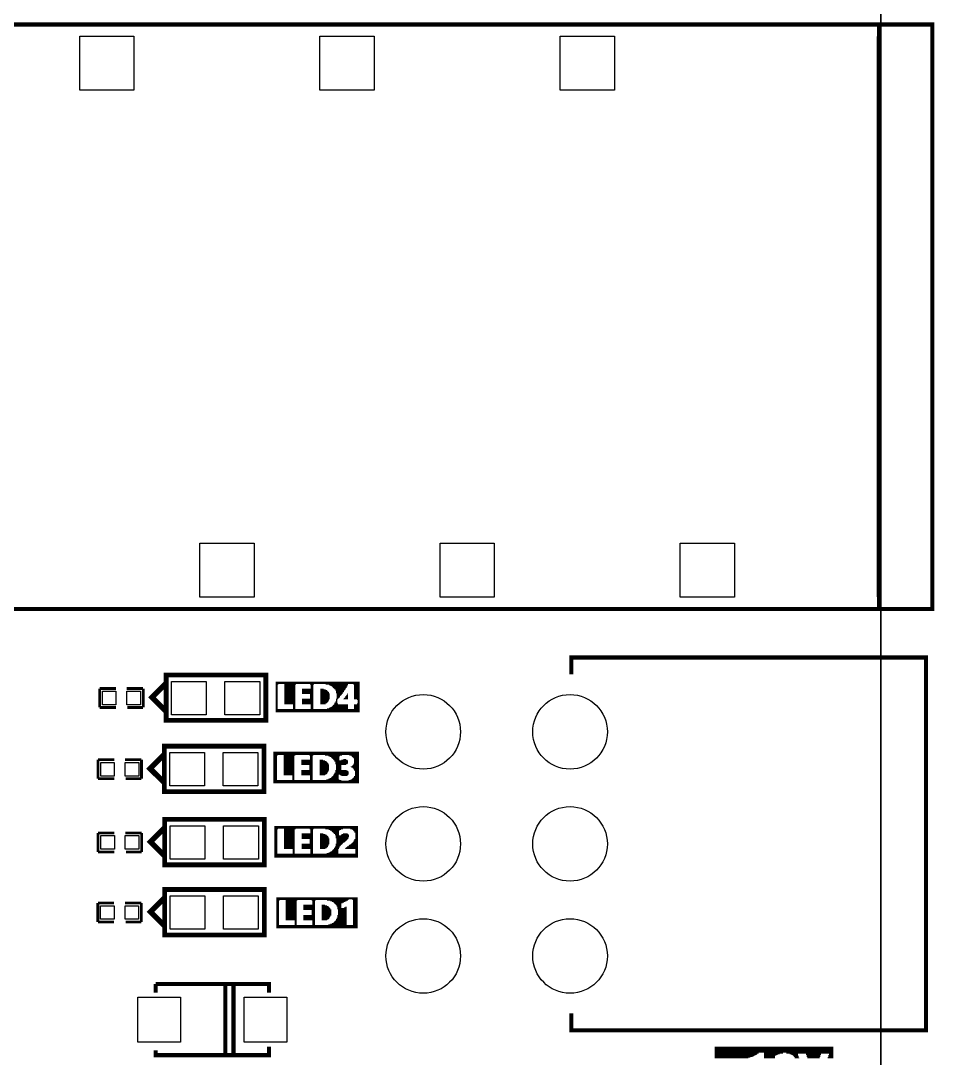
# Model space of a CAD drawing. Extents: x -92 to 136, y -31 to 80.
# Drawn here: x 101.83 to 136.04, y -6.75 to 32.13 of the extents above; entities that cross this region are included whole.
import ezdxf

# ---------------------------------------------------------------- set-up
doc = ezdxf.new("R2010")
doc.units = 0
for name, color, linetype in [('BG_OUTLINE', 254, 'CONTINUOUS'), ('BG_SILKSCREEN_TOP', 85, 'CONTINUOUS'), ('PG_SILKSCREEN_TOP', 85, 'CONTINUOUS'), ('PIN_TOP', 1, 'CONTINUOUS')]:
    doc.layers.add(name, color=color, linetype=linetype)

msp = doc.modelspace()

# ---------------------------------------------------------------- linework, layer by layer
at = {"layer": 'BG_OUTLINE'}
msp.add_lwpolyline([(-33.16224, -31.3309), (37.0459, -31.3309), (37.5539, -30.8229), (37.5539, -18.53438), (40.2971, -18.53438), (40.2971, -28.00858), (40.66794, -28.37942), (51.6001, -28.37942), (52.9971, -25.9588), (52.9971, -23.37562), (49.0347, -23.37562, -0.999788), (49.0347, -18.5801), (98.22688, -18.5801), (130.23596, -18.5801), (134.0485, -18.5801), (134.0485, 79.8195), (130.23596, 79.8195), (98.22688, 79.8195), (-91.76512, 79.8195)], format="xyb", dxfattribs=at)
msp.add_lwpolyline([(134.0485, 79.8195), (134.0485, -18.5801)], dxfattribs=at)
at = {"layer": 'BG_SILKSCREEN_TOP', "const_width": 0.0254}
for points in [[(111.36884, 7.3406), (114.51844, 7.3406)], [(111.36884, 7.3152), (114.51844, 7.3152)], [(111.36884, 7.2898), (114.51844, 7.2898)], [(111.36884, 7.2644), (111.47044, 7.2644)], [(111.36884, 7.239), (111.44504, 7.239)], [(111.36884, 7.2136), (111.44504, 7.2136)], [(111.36884, 7.1882), (111.44504, 7.1882)], [(111.36884, 7.1628), (111.44504, 7.1628)], [(111.36884, 7.1374), (111.44504, 7.1374)], [(111.36884, 7.112), (111.44504, 7.112)], [(111.36884, 7.0866), (111.44504, 7.0866)], [(111.36884, 7.0612), (111.44504, 7.0612)], [(111.36884, 7.0358), (111.44504, 7.0358)], [(111.36884, 7.0104), (111.44504, 7.0104)], [(111.69904, 7.2644), (112.13084, 7.2644)], [(111.69904, 7.239), (112.10544, 7.239)], [(111.69904, 7.2136), (112.10544, 7.2136)], [(111.69904, 7.1882), (112.10544, 7.1882)], [(111.69904, 7.1628), (112.10544, 7.1628)], [(111.69904, 7.1374), (112.10544, 7.1374)], [(111.69904, 7.112), (112.10544, 7.112)], [(111.69904, 7.0866), (112.10544, 7.0866)], [(111.69904, 7.0612), (112.10544, 7.0612)], [(111.69904, 7.0358), (112.10544, 7.0358)], [(111.69904, 7.0104), (112.10544, 7.0104)], [(112.35944, 7.0866), (112.79124, 7.0866)], [(112.35944, 7.0612), (112.79124, 7.0612)], [(112.35944, 7.0358), (112.79124, 7.0358)], [(112.35944, 7.0104), (112.79124, 7.0104)], [(112.66424, 7.2644), (112.81664, 7.2644)], [(112.68964, 7.239), (112.79124, 7.239)], [(112.68964, 7.2136), (112.79124, 7.2136)], [(112.68964, 7.1882), (112.79124, 7.1882)], [(112.68964, 7.1628), (112.79124, 7.1628)], [(112.68964, 7.1374), (112.79124, 7.1374)], [(112.68964, 7.112), (112.79124, 7.112)], [(113.04524, 7.0866), (113.17224, 7.0866)], [(113.04524, 7.0612), (113.24844, 7.0612)], [(113.04524, 7.0358), (113.29924, 7.0358)], [(113.04524, 7.0104), (113.32464, 7.0104)], [(113.24844, 7.2644), (114.08664, 7.2644)], [(113.37544, 7.239), (114.08664, 7.239)], [(113.42624, 7.2136), (114.06124, 7.2136)], [(113.47704, 7.1882), (114.06124, 7.1882)], [(113.50244, 7.1628), (114.03584, 7.1628)], [(113.52784, 7.1374), (114.03584, 7.1374)], [(113.55324, 7.112), (114.01044, 7.112)], [(113.57864, 7.0866), (113.98504, 7.0866)], [(113.60404, 7.0612), (113.98504, 7.0612)], [(113.60404, 7.0358), (113.95964, 7.0358)], [(113.62944, 7.0104), (113.93424, 7.0104)], [(114.28984, 7.2644), (114.51844, 7.2644)], [(114.31524, 7.239), (114.51844, 7.239)], [(114.31524, 7.2136), (114.51844, 7.2136)], [(114.31524, 7.1882), (114.51844, 7.1882)], [(114.31524, 7.1628), (114.51844, 7.1628)], [(114.31524, 7.1374), (114.51844, 7.1374)], [(114.31524, 7.112), (114.51844, 7.112)], [(114.31524, 7.0866), (114.51844, 7.0866)], [(114.31524, 7.0612), (114.51844, 7.0612)], [(114.31524, 7.0358), (114.51844, 7.0358)], [(114.31524, 7.0104), (114.51844, 7.0104)], [(111.36884, 6.985), (111.44504, 6.985)], [(111.36884, 6.9596), (111.44504, 6.9596)], [(111.36884, 6.9342), (111.44504, 6.9342)], [(111.36884, 6.9088), (111.44504, 6.9088)], [(111.36884, 6.8834), (111.44504, 6.8834)], [(111.36884, 6.858), (111.44504, 6.858)], [(111.36884, 6.8326), (111.44504, 6.8326)], [(111.36884, 6.8072), (111.44504, 6.8072)], [(111.36884, 6.7818), (111.44504, 6.7818)], [(111.36884, 6.7564), (111.44504, 6.7564)], [(111.36884, 6.731), (111.44504, 6.731)], [(111.36884, 6.7056), (111.44504, 6.7056)], [(111.36884, 6.6802), (111.44504, 6.6802)], [(111.36884, 6.6548), (111.44504, 6.6548)], [(111.36884, 6.6294), (111.44504, 6.6294)], [(111.36884, 6.604), (111.44504, 6.604)], [(111.69904, 6.985), (112.10544, 6.985)], [(111.69904, 6.9596), (112.10544, 6.9596)], [(111.69904, 6.9342), (112.10544, 6.9342)], [(111.69904, 6.9088), (112.10544, 6.9088)], [(111.69904, 6.8834), (112.10544, 6.8834)], [(111.69904, 6.858), (112.10544, 6.858)], [(111.69904, 6.8326), (112.10544, 6.8326)], [(111.69904, 6.8072), (112.10544, 6.8072)], [(111.69904, 6.7818), (112.10544, 6.7818)], [(111.69904, 6.7564), (112.10544, 6.7564)], [(111.69904, 6.731), (112.10544, 6.731)], [(111.69904, 6.7056), (112.10544, 6.7056)], [(111.69904, 6.6802), (112.10544, 6.6802)], [(111.69904, 6.6548), (112.10544, 6.6548)], [(111.69904, 6.6294), (112.10544, 6.6294)], [(111.69904, 6.604), (112.10544, 6.604)], [(112.35944, 6.985), (112.79124, 6.985)], [(112.35944, 6.9596), (112.79124, 6.9596)], [(112.35944, 6.9342), (112.79124, 6.9342)], [(112.35944, 6.9088), (112.79124, 6.9088)], [(112.35944, 6.7056), (112.79124, 6.7056)], [(112.35944, 6.6802), (112.79124, 6.6802)], [(112.35944, 6.6548), (112.79124, 6.6548)], [(112.35944, 6.6294), (112.79124, 6.6294)], [(112.35944, 6.604), (112.79124, 6.604)], [(112.66424, 6.8834), (112.79124, 6.8834)], [(112.66424, 6.858), (112.79124, 6.858)], [(112.66424, 6.8326), (112.79124, 6.8326)], [(112.66424, 6.8072), (112.79124, 6.8072)], [(112.66424, 6.7818), (112.79124, 6.7818)], [(112.66424, 6.7564), (112.79124, 6.7564)], [(112.66424, 6.731), (112.79124, 6.731)], [(113.04524, 6.985), (113.35004, 6.985)], [(113.04524, 6.9596), (113.37544, 6.9596)], [(113.04524, 6.9342), (113.37544, 6.9342)], [(113.04524, 6.9088), (113.40084, 6.9088)], [(113.04524, 6.8834), (113.40084, 6.8834)], [(113.04524, 6.858), (113.40084, 6.858)], [(113.04524, 6.8326), (113.40084, 6.8326)], [(113.04524, 6.8072), (113.40084, 6.8072)], [(113.04524, 6.7818), (113.40084, 6.7818)], [(113.04524, 6.7564), (113.40084, 6.7564)], [(113.04524, 6.731), (113.40084, 6.731)], [(113.04524, 6.7056), (113.40084, 6.7056)], [(113.04524, 6.6802), (113.37544, 6.6802)], [(113.04524, 6.6548), (113.37544, 6.6548)], [(113.04524, 6.6294), (113.35004, 6.6294)], [(113.04524, 6.604), (113.35004, 6.604)], [(113.60404, 6.604), (113.68024, 6.604)], [(113.62944, 6.985), (113.93424, 6.985)], [(113.62944, 6.9596), (113.90884, 6.9596)], [(113.62944, 6.9342), (113.88344, 6.9342)], [(113.62944, 6.7056), (113.70564, 6.7056)], [(113.62944, 6.6802), (113.68024, 6.6802)], [(113.62944, 6.6548), (113.68024, 6.6548)], [(113.62944, 6.6294), (113.68024, 6.6294)], [(113.65484, 6.9088), (113.88344, 6.9088)], [(113.65484, 6.8834), (113.85804, 6.8834)], [(113.65484, 6.858), (113.83264, 6.858)], [(113.65484, 6.8326), (113.80724, 6.8326)], [(113.65484, 6.8072), (113.78184, 6.8072)], [(113.65484, 6.7818), (113.78184, 6.7818)], [(113.65484, 6.7564), (113.75644, 6.7564)], [(113.65484, 6.731), (113.73104, 6.731)], [(113.90884, 6.7056), (114.08664, 6.7056)], [(113.93424, 6.731), (114.08664, 6.731)], [(113.95964, 6.7564), (114.08664, 6.7564)], [(113.98504, 6.8072), (114.08664, 6.8072)], [(113.98504, 6.7818), (114.08664, 6.7818)], [(114.01044, 6.8326), (114.08664, 6.8326)], [(114.03584, 6.858), (114.08664, 6.858)], [(114.06124, 6.9088), (114.08664, 6.9088)], [(114.06124, 6.8834), (114.08664, 6.8834)], [(114.31524, 6.985), (114.51844, 6.985)], [(114.31524, 6.9596), (114.51844, 6.9596)], [(114.31524, 6.9342), (114.51844, 6.9342)], [(114.31524, 6.9088), (114.51844, 6.9088)], [(114.31524, 6.8834), (114.51844, 6.8834)], [(114.31524, 6.858), (114.51844, 6.858)], [(114.31524, 6.8326), (114.51844, 6.8326)], [(114.31524, 6.8072), (114.51844, 6.8072)], [(114.31524, 6.7818), (114.51844, 6.7818)], [(114.31524, 6.7564), (114.51844, 6.7564)], [(114.31524, 6.731), (114.51844, 6.731)], [(114.31524, 6.7056), (114.51844, 6.7056)], [(114.41684, 6.6802), (114.51844, 6.6802)], [(114.44224, 6.6548), (114.51844, 6.6548)], [(114.44224, 6.6294), (114.51844, 6.6294)], [(114.44224, 6.604), (114.51844, 6.604)], [(111.36884, 6.5786), (111.44504, 6.5786)], [(111.36884, 6.5532), (111.44504, 6.5532)], [(111.36884, 6.5278), (111.44504, 6.5278)], [(111.36884, 6.5024), (111.44504, 6.5024)], [(111.36884, 6.477), (111.44504, 6.477)], [(111.36884, 6.4516), (111.44504, 6.4516)], [(111.36884, 6.4262), (111.44504, 6.4262)], [(111.36884, 6.4008), (111.44504, 6.4008)], [(111.36884, 6.3754), (111.44504, 6.3754)], [(111.36884, 6.35), (111.44504, 6.35)], [(111.36884, 6.3246), (114.51844, 6.3246)], [(111.36884, 6.2992), (114.51844, 6.2992)], [(111.36884, 6.2738), (114.51844, 6.2738)], [(111.36884, 6.2484), (114.51844, 6.2484)], [(111.36884, 6.223), (114.51844, 6.223)], [(111.69904, 6.5786), (112.10544, 6.5786)], [(111.69904, 6.5532), (112.10544, 6.5532)], [(111.69904, 6.5278), (112.10544, 6.5278)], [(112.02924, 6.5024), (112.10544, 6.5024)], [(112.02924, 6.477), (112.10544, 6.477)], [(112.02924, 6.4516), (112.10544, 6.4516)], [(112.02924, 6.4262), (112.10544, 6.4262)], [(112.02924, 6.4008), (112.10544, 6.4008)], [(112.02924, 6.3754), (112.10544, 6.3754)], [(112.02924, 6.35), (112.10544, 6.35)], [(112.35944, 6.5786), (112.79124, 6.5786)], [(112.35944, 6.5532), (112.79124, 6.5532)], [(112.35944, 6.5278), (112.79124, 6.5278)], [(112.68964, 6.5024), (112.79124, 6.5024)], [(112.68964, 6.477), (112.79124, 6.477)], [(112.68964, 6.4516), (112.79124, 6.4516)], [(112.68964, 6.4262), (112.79124, 6.4262)], [(112.68964, 6.4008), (112.79124, 6.4008)], [(112.68964, 6.3754), (112.79124, 6.3754)], [(112.68964, 6.35), (112.79124, 6.35)], [(113.04524, 6.5786), (113.32464, 6.5786)], [(113.04524, 6.5532), (113.29924, 6.5532)], [(113.04524, 6.5278), (113.24844, 6.5278)], [(113.29924, 6.35), (114.08664, 6.35)], [(113.37544, 6.3754), (114.08664, 6.3754)], [(113.42624, 6.4008), (114.08664, 6.4008)], [(113.47704, 6.4262), (114.08664, 6.4262)], [(113.50244, 6.4516), (114.08664, 6.4516)], [(113.52784, 6.477), (114.08664, 6.477)], [(113.55324, 6.5024), (114.08664, 6.5024)], [(113.57864, 6.5532), (113.68024, 6.5532)], [(113.57864, 6.5278), (113.70564, 6.5278)], [(113.60404, 6.5786), (113.68024, 6.5786)], [(114.31524, 6.5024), (114.51844, 6.5024)], [(114.31524, 6.477), (114.51844, 6.477)], [(114.31524, 6.4516), (114.51844, 6.4516)], [(114.31524, 6.4262), (114.51844, 6.4262)], [(114.31524, 6.4008), (114.51844, 6.4008)], [(114.31524, 6.3754), (114.51844, 6.3754)], [(114.31524, 6.35), (114.51844, 6.35)], [(114.41684, 6.5278), (114.51844, 6.5278)], [(114.44224, 6.5786), (114.51844, 6.5786)], [(114.44224, 6.5532), (114.51844, 6.5532)], [(111.29264, 4.72694), (114.49304, 4.72694)], [(111.29264, 4.70154), (114.49304, 4.70154)], [(111.29264, 4.67614), (114.49304, 4.67614)], [(111.29264, 4.65074), (114.49304, 4.65074)], [(111.29264, 4.62534), (114.49304, 4.62534)], [(111.29264, 4.59994), (111.44504, 4.59994)], [(111.29264, 4.57454), (111.41964, 4.57454)], [(111.29264, 4.54914), (111.41964, 4.54914)], [(111.29264, 4.52374), (111.41964, 4.52374)], [(111.29264, 4.49834), (111.41964, 4.49834)], [(111.29264, 4.47294), (111.41964, 4.47294)], [(111.29264, 4.44754), (111.41964, 4.44754)], [(111.29264, 4.42214), (111.41964, 4.42214)], [(111.29264, 4.39674), (111.41964, 4.39674)], [(111.29264, 4.37134), (111.41964, 4.37134)], [(111.29264, 4.34594), (111.41964, 4.34594)], [(111.29264, 4.32054), (111.41964, 4.32054)], [(111.29264, 4.29514), (111.41964, 4.29514)], [(111.29264, 4.26974), (111.41964, 4.26974)], [(111.67364, 4.59994), (112.10544, 4.59994)], [(111.67364, 4.57454), (112.08004, 4.57454)], [(111.67364, 4.54914), (112.08004, 4.54914)], [(111.67364, 4.52374), (112.08004, 4.52374)], [(111.67364, 4.49834), (112.08004, 4.49834)], [(111.67364, 4.47294), (112.08004, 4.47294)], [(111.67364, 4.44754), (112.08004, 4.44754)], [(111.67364, 4.42214), (112.08004, 4.42214)], [(111.67364, 4.39674), (112.08004, 4.39674)], [(111.67364, 4.37134), (112.08004, 4.37134)], [(111.67364, 4.34594), (112.08004, 4.34594)], [(111.67364, 4.32054), (112.08004, 4.32054)], [(111.67364, 4.29514), (112.08004, 4.29514)], [(111.67364, 4.26974), (112.08004, 4.26974)], [(112.33404, 4.42214), (112.76584, 4.42214)], [(112.33404, 4.39674), (112.76584, 4.39674)], [(112.33404, 4.37134), (112.76584, 4.37134)], [(112.33404, 4.34594), (112.76584, 4.34594)], [(112.33404, 4.32054), (112.76584, 4.32054)], [(112.33404, 4.29514), (112.76584, 4.29514)], [(112.33404, 4.26974), (112.76584, 4.26974)], [(112.63884, 4.59994), (112.79124, 4.59994)], [(112.66424, 4.57454), (112.76584, 4.57454)], [(112.66424, 4.54914), (112.76584, 4.54914)], [(112.66424, 4.52374), (112.76584, 4.52374)], [(112.66424, 4.49834), (112.76584, 4.49834)], [(112.66424, 4.47294), (112.76584, 4.47294)], [(112.66424, 4.44754), (112.76584, 4.44754)], [(113.01984, 4.42214), (113.14684, 4.42214)], [(113.01984, 4.39674), (113.22304, 4.39674)], [(113.01984, 4.37134), (113.27384, 4.37134)], [(113.01984, 4.34594), (113.29924, 4.34594)], [(113.01984, 4.32054), (113.32464, 4.32054)], [(113.01984, 4.29514), (113.35004, 4.29514)], [(113.01984, 4.26974), (113.35004, 4.26974)], [(113.22304, 4.59994), (113.85804, 4.59994)], [(113.35004, 4.57454), (113.78184, 4.57454)], [(113.40084, 4.54914), (113.75644, 4.54914)], [(113.45164, 4.52374), (113.75644, 4.52374)], [(113.47704, 4.49834), (113.75644, 4.49834)], [(113.50244, 4.47294), (113.75644, 4.47294)], [(113.52784, 4.44754), (113.75644, 4.44754)], [(113.55324, 4.42214), (113.75644, 4.42214)], [(113.57864, 4.39674), (114.08664, 4.39674)], [(113.57864, 4.37134), (114.08664, 4.37134)], [(113.60404, 4.34594), (114.08664, 4.34594)], [(113.60404, 4.32054), (114.08664, 4.32054)], [(113.60404, 4.29514), (114.08664, 4.29514)], [(113.60404, 4.26974), (114.06124, 4.26974)], [(113.83264, 4.42214), (114.06124, 4.42214)], [(113.90884, 4.44754), (114.01044, 4.44754)], [(114.13744, 4.59994), (114.49304, 4.59994)], [(114.21364, 4.57454), (114.49304, 4.57454)], [(114.23904, 4.54914), (114.49304, 4.54914)], [(114.26444, 4.52374), (114.49304, 4.52374)], [(114.28984, 4.49834), (114.49304, 4.49834)], [(114.28984, 4.26974), (114.49304, 4.26974)], [(114.31524, 4.47294), (114.49304, 4.47294)], [(114.31524, 4.44754), (114.49304, 4.44754)], [(114.31524, 4.42214), (114.49304, 4.42214)], [(114.31524, 4.39674), (114.49304, 4.39674)], [(114.31524, 4.37134), (114.49304, 4.37134)], [(114.31524, 4.34594), (114.49304, 4.34594)], [(114.31524, 4.32054), (114.49304, 4.32054)], [(114.31524, 4.29514), (114.49304, 4.29514)], [(111.29264, 4.24434), (111.41964, 4.24434)], [(111.29264, 4.21894), (111.41964, 4.21894)], [(111.29264, 4.19354), (111.41964, 4.19354)], [(111.29264, 4.16814), (111.41964, 4.16814)], [(111.29264, 4.14274), (111.41964, 4.14274)], [(111.29264, 4.11734), (111.41964, 4.11734)], [(111.29264, 4.09194), (111.41964, 4.09194)], [(111.29264, 4.06654), (111.41964, 4.06654)], [(111.29264, 4.04114), (111.41964, 4.04114)], [(111.29264, 4.01574), (111.41964, 4.01574)], [(111.29264, 3.99034), (111.41964, 3.99034)], [(111.29264, 3.96494), (111.41964, 3.96494)], [(111.29264, 3.93954), (111.41964, 3.93954)], [(111.29264, 3.91414), (111.41964, 3.91414)], [(111.29264, 3.88874), (111.41964, 3.88874)], [(111.67364, 4.24434), (112.08004, 4.24434)], [(111.67364, 4.21894), (112.08004, 4.21894)], [(111.67364, 4.19354), (112.08004, 4.19354)], [(111.67364, 4.16814), (112.08004, 4.16814)], [(111.67364, 4.14274), (112.08004, 4.14274)], [(111.67364, 4.11734), (112.08004, 4.11734)], [(111.67364, 4.09194), (112.08004, 4.09194)], [(111.67364, 4.06654), (112.08004, 4.06654)], [(111.67364, 4.04114), (112.08004, 4.04114)], [(111.67364, 4.01574), (112.08004, 4.01574)], [(111.67364, 3.99034), (112.08004, 3.99034)], [(111.67364, 3.96494), (112.08004, 3.96494)], [(111.67364, 3.93954), (112.08004, 3.93954)], [(111.67364, 3.91414), (112.08004, 3.91414)], [(111.67364, 3.88874), (112.08004, 3.88874)], [(112.33404, 4.24434), (112.76584, 4.24434)], [(112.33404, 4.04114), (112.76584, 4.04114)], [(112.33404, 4.01574), (112.76584, 4.01574)], [(112.33404, 3.99034), (112.76584, 3.99034)], [(112.33404, 3.96494), (112.76584, 3.96494)], [(112.33404, 3.93954), (112.76584, 3.93954)], [(112.33404, 3.91414), (112.76584, 3.91414)], [(112.33404, 3.88874), (112.76584, 3.88874)], [(112.63884, 4.21894), (112.76584, 4.21894)], [(112.63884, 4.19354), (112.76584, 4.19354)], [(112.63884, 4.16814), (112.76584, 4.16814)], [(112.63884, 4.14274), (112.76584, 4.14274)], [(112.63884, 4.11734), (112.76584, 4.11734)], [(112.63884, 4.09194), (112.76584, 4.09194)], [(112.63884, 4.06654), (112.76584, 4.06654)], [(113.01984, 4.24434), (113.37544, 4.24434)], [(113.01984, 4.21894), (113.37544, 4.21894)], [(113.01984, 4.19354), (113.37544, 4.19354)], [(113.01984, 4.16814), (113.37544, 4.16814)], [(113.01984, 4.14274), (113.37544, 4.14274)], [(113.01984, 4.11734), (113.37544, 4.11734)], [(113.01984, 4.09194), (113.37544, 4.09194)], [(113.01984, 4.06654), (113.37544, 4.06654)], [(113.01984, 4.04114), (113.37544, 4.04114)], [(113.01984, 4.01574), (113.35004, 4.01574)], [(113.01984, 3.99034), (113.35004, 3.99034)], [(113.01984, 3.96494), (113.32464, 3.96494)], [(113.01984, 3.93954), (113.32464, 3.93954)], [(113.01984, 3.91414), (113.29924, 3.91414)], [(113.01984, 3.88874), (113.27384, 3.88874)], [(113.55324, 3.88874), (114.11204, 3.88874)], [(113.57864, 3.93954), (114.11204, 3.93954)], [(113.57864, 3.91414), (114.11204, 3.91414)], [(113.60404, 4.04114), (114.03584, 4.04114)], [(113.60404, 4.01574), (114.08664, 4.01574)], [(113.60404, 3.99034), (114.11204, 3.99034)], [(113.60404, 3.96494), (114.11204, 3.96494)], [(113.62944, 4.24434), (114.01044, 4.24434)], [(113.62944, 4.21894), (113.83264, 4.21894)], [(113.62944, 4.19354), (113.83264, 4.19354)], [(113.62944, 4.16814), (113.83264, 4.16814)], [(113.62944, 4.14274), (113.83264, 4.14274)], [(113.62944, 4.11734), (113.83264, 4.11734)], [(113.62944, 4.09194), (113.83264, 4.09194)], [(113.62944, 4.06654), (113.83264, 4.06654)], [(114.18824, 4.16814), (114.49304, 4.16814)], [(114.21364, 4.14274), (114.49304, 4.14274)], [(114.23904, 4.19354), (114.49304, 4.19354)], [(114.26444, 4.21894), (114.49304, 4.21894)], [(114.26444, 4.11734), (114.49304, 4.11734)], [(114.28984, 4.24434), (114.49304, 4.24434)], [(114.28984, 4.09194), (114.49304, 4.09194)], [(114.31524, 4.06654), (114.49304, 4.06654)], [(114.31524, 4.04114), (114.49304, 4.04114)], [(114.34064, 4.01574), (114.49304, 4.01574)], [(114.34064, 3.99034), (114.49304, 3.99034)], [(114.34064, 3.96494), (114.49304, 3.96494)], [(114.34064, 3.93954), (114.49304, 3.93954)], [(114.34064, 3.91414), (114.49304, 3.91414)], [(114.34064, 3.88874), (114.49304, 3.88874)], [(111.29264, 3.86334), (111.41964, 3.86334)], [(111.29264, 3.83794), (111.41964, 3.83794)], [(111.29264, 3.81254), (111.41964, 3.81254)], [(111.29264, 3.78714), (111.41964, 3.78714)], [(111.29264, 3.76174), (111.41964, 3.76174)], [(111.29264, 3.73634), (111.41964, 3.73634)], [(111.29264, 3.71094), (111.41964, 3.71094)], [(111.29264, 3.68554), (111.41964, 3.68554)], [(111.29264, 3.66014), (113.83264, 3.66014)], [(111.29264, 3.63474), (114.49304, 3.63474)], [(111.29264, 3.60934), (114.49304, 3.60934)], [(111.29264, 3.58394), (114.49304, 3.58394)], [(111.29264, 3.55854), (114.49304, 3.55854)], [(111.67364, 3.86334), (112.08004, 3.86334)], [(112.00384, 3.83794), (112.08004, 3.83794)], [(112.00384, 3.81254), (112.08004, 3.81254)], [(112.00384, 3.78714), (112.08004, 3.78714)], [(112.00384, 3.76174), (112.08004, 3.76174)], [(112.00384, 3.73634), (112.08004, 3.73634)], [(112.00384, 3.71094), (112.08004, 3.71094)], [(112.00384, 3.68554), (112.08004, 3.68554)], [(112.33404, 3.86334), (112.76584, 3.86334)], [(112.66424, 3.83794), (112.76584, 3.83794)], [(112.66424, 3.81254), (112.76584, 3.81254)], [(112.66424, 3.78714), (112.76584, 3.78714)], [(112.66424, 3.76174), (112.76584, 3.76174)], [(112.66424, 3.73634), (112.76584, 3.73634)], [(112.66424, 3.71094), (112.76584, 3.71094)], [(112.66424, 3.68554), (112.76584, 3.68554)], [(113.01984, 3.86334), (113.22304, 3.86334)], [(113.27384, 3.68554), (113.75644, 3.68554)], [(113.35004, 3.71094), (113.73104, 3.71094)], [(113.40084, 3.73634), (113.73104, 3.73634)], [(113.45164, 3.76174), (113.73104, 3.76174)], [(113.47704, 3.78714), (113.73104, 3.78714)], [(113.50244, 3.81254), (113.73104, 3.81254)], [(113.52784, 3.83794), (113.73104, 3.83794)], [(113.55324, 3.86334), (113.73104, 3.86334)], [(113.78184, 3.86334), (114.08664, 3.86334)], [(113.83264, 3.83794), (114.06124, 3.83794)], [(114.11204, 3.66014), (114.49304, 3.66014)], [(114.18824, 3.68554), (114.49304, 3.68554)], [(114.23904, 3.71094), (114.49304, 3.71094)], [(114.26444, 3.73634), (114.49304, 3.73634)], [(114.28984, 3.76174), (114.49304, 3.76174)], [(114.31524, 3.81254), (114.49304, 3.81254)], [(114.31524, 3.78714), (114.49304, 3.78714)], [(114.34064, 3.86334), (114.49304, 3.86334)], [(114.34064, 3.83794), (114.49304, 3.83794)], [(111.33074, 1.93802), (114.45494, 1.93802)], [(111.33074, 1.91262), (114.45494, 1.91262)], [(111.33074, 1.88722), (114.45494, 1.88722)], [(111.33074, 1.86182), (114.45494, 1.86182)], [(111.33074, 1.83642), (111.45774, 1.83642)], [(111.33074, 1.81102), (111.43234, 1.81102)], [(111.33074, 1.78562), (111.43234, 1.78562)], [(111.33074, 1.76022), (111.43234, 1.76022)], [(111.33074, 1.73482), (111.43234, 1.73482)], [(111.33074, 1.70942), (111.43234, 1.70942)], [(111.33074, 1.68402), (111.43234, 1.68402)], [(111.33074, 1.65862), (111.43234, 1.65862)], [(111.33074, 1.63322), (111.43234, 1.63322)], [(111.33074, 1.60782), (111.43234, 1.60782)], [(111.33074, 1.58242), (111.43234, 1.58242)], [(111.33074, 1.55702), (111.43234, 1.55702)], [(111.68634, 1.83642), (112.11814, 1.83642)], [(111.68634, 1.81102), (112.09274, 1.81102)], [(111.68634, 1.78562), (112.09274, 1.78562)], [(111.68634, 1.76022), (112.09274, 1.76022)], [(111.68634, 1.73482), (112.09274, 1.73482)], [(111.68634, 1.70942), (112.09274, 1.70942)], [(111.68634, 1.68402), (112.09274, 1.68402)], [(111.68634, 1.65862), (112.09274, 1.65862)], [(111.68634, 1.63322), (112.09274, 1.63322)], [(111.68634, 1.60782), (112.09274, 1.60782)], [(111.68634, 1.58242), (112.09274, 1.58242)], [(111.68634, 1.55702), (112.09274, 1.55702)], [(112.34674, 1.65862), (112.77854, 1.65862)], [(112.34674, 1.63322), (112.77854, 1.63322)], [(112.34674, 1.60782), (112.77854, 1.60782)], [(112.34674, 1.58242), (112.77854, 1.58242)], [(112.34674, 1.55702), (112.77854, 1.55702)], [(112.65154, 1.83642), (112.80394, 1.83642)], [(112.67694, 1.81102), (112.77854, 1.81102)], [(112.67694, 1.78562), (112.77854, 1.78562)], [(112.67694, 1.76022), (112.77854, 1.76022)], [(112.67694, 1.73482), (112.77854, 1.73482)], [(112.67694, 1.70942), (112.77854, 1.70942)], [(112.67694, 1.68402), (112.77854, 1.68402)], [(113.03254, 1.65862), (113.15954, 1.65862)], [(113.03254, 1.63322), (113.23574, 1.63322)], [(113.03254, 1.60782), (113.28654, 1.60782)], [(113.03254, 1.58242), (113.31194, 1.58242)], [(113.03254, 1.55702), (113.33734, 1.55702)], [(113.23574, 1.83642), (113.89614, 1.83642)], [(113.36274, 1.81102), (113.81994, 1.81102)], [(113.41354, 1.78562), (113.76914, 1.78562)], [(113.46434, 1.76022), (113.74374, 1.76022)], [(113.48974, 1.73482), (113.74374, 1.73482)], [(113.51514, 1.70942), (113.74374, 1.70942)], [(113.54054, 1.68402), (113.74374, 1.68402)], [(113.56594, 1.65862), (113.74374, 1.65862)], [(113.59134, 1.63322), (113.74374, 1.63322)], [(113.59134, 1.60782), (113.74374, 1.60782)], [(113.61674, 1.58242), (114.12474, 1.58242)], [(113.61674, 1.55702), (114.12474, 1.55702)], [(113.81994, 1.60782), (114.12474, 1.60782)], [(113.84534, 1.63322), (114.09934, 1.63322)], [(113.89614, 1.65862), (114.07394, 1.65862)], [(114.17554, 1.83642), (114.45494, 1.83642)], [(114.25174, 1.81102), (114.45494, 1.81102)], [(114.27714, 1.78562), (114.45494, 1.78562)], [(114.30254, 1.76022), (114.45494, 1.76022)], [(114.32794, 1.73482), (114.45494, 1.73482)], [(114.32794, 1.70942), (114.45494, 1.70942)], [(114.35334, 1.68402), (114.45494, 1.68402)], [(114.35334, 1.65862), (114.45494, 1.65862)], [(114.35334, 1.63322), (114.45494, 1.63322)], [(114.35334, 1.60782), (114.45494, 1.60782)], [(114.35334, 1.58242), (114.45494, 1.58242)], [(114.35334, 1.55702), (114.45494, 1.55702)], [(111.33074, 1.53162), (111.43234, 1.53162)], [(111.33074, 1.50622), (111.43234, 1.50622)], [(111.33074, 1.48082), (111.43234, 1.48082)], [(111.33074, 1.45542), (111.43234, 1.45542)], [(111.33074, 1.43002), (111.43234, 1.43002)], [(111.33074, 1.40462), (111.43234, 1.40462)], [(111.33074, 1.37922), (111.43234, 1.37922)], [(111.33074, 1.35382), (111.43234, 1.35382)], [(111.33074, 1.32842), (111.43234, 1.32842)], [(111.33074, 1.30302), (111.43234, 1.30302)], [(111.33074, 1.27762), (111.43234, 1.27762)], [(111.33074, 1.25222), (111.43234, 1.25222)], [(111.33074, 1.22682), (111.43234, 1.22682)], [(111.33074, 1.20142), (111.43234, 1.20142)], [(111.33074, 1.17602), (111.43234, 1.17602)], [(111.68634, 1.53162), (112.09274, 1.53162)], [(111.68634, 1.50622), (112.09274, 1.50622)], [(111.68634, 1.48082), (112.09274, 1.48082)], [(111.68634, 1.45542), (112.09274, 1.45542)], [(111.68634, 1.43002), (112.09274, 1.43002)], [(111.68634, 1.40462), (112.09274, 1.40462)], [(111.68634, 1.37922), (112.09274, 1.37922)], [(111.68634, 1.35382), (112.09274, 1.35382)], [(111.68634, 1.32842), (112.09274, 1.32842)], [(111.68634, 1.30302), (112.09274, 1.30302)], [(111.68634, 1.27762), (112.09274, 1.27762)], [(111.68634, 1.25222), (112.09274, 1.25222)], [(111.68634, 1.22682), (112.09274, 1.22682)], [(111.68634, 1.20142), (112.09274, 1.20142)], [(111.68634, 1.17602), (112.09274, 1.17602)], [(112.34674, 1.53162), (112.77854, 1.53162)], [(112.34674, 1.50622), (112.77854, 1.50622)], [(112.34674, 1.48082), (112.77854, 1.48082)], [(112.34674, 1.27762), (112.77854, 1.27762)], [(112.34674, 1.25222), (112.77854, 1.25222)], [(112.34674, 1.22682), (112.77854, 1.22682)], [(112.34674, 1.20142), (112.77854, 1.20142)], [(112.34674, 1.17602), (112.77854, 1.17602)], [(112.65154, 1.45542), (112.77854, 1.45542)], [(112.65154, 1.43002), (112.77854, 1.43002)], [(112.65154, 1.40462), (112.77854, 1.40462)], [(112.65154, 1.37922), (112.77854, 1.37922)], [(112.65154, 1.35382), (112.77854, 1.35382)], [(112.65154, 1.32842), (112.77854, 1.32842)], [(112.65154, 1.30302), (112.77854, 1.30302)], [(113.03254, 1.53162), (113.36274, 1.53162)], [(113.03254, 1.50622), (113.36274, 1.50622)], [(113.03254, 1.48082), (113.38814, 1.48082)], [(113.03254, 1.45542), (113.38814, 1.45542)], [(113.03254, 1.43002), (113.38814, 1.43002)], [(113.03254, 1.40462), (113.38814, 1.40462)], [(113.03254, 1.37922), (113.38814, 1.37922)], [(113.03254, 1.35382), (113.38814, 1.35382)], [(113.03254, 1.32842), (113.38814, 1.32842)], [(113.03254, 1.30302), (113.38814, 1.30302)], [(113.03254, 1.27762), (113.38814, 1.27762)], [(113.03254, 1.25222), (113.36274, 1.25222)], [(113.03254, 1.22682), (113.36274, 1.22682)], [(113.03254, 1.20142), (113.33734, 1.20142)], [(113.03254, 1.17602), (113.33734, 1.17602)], [(113.59134, 1.17602), (113.76914, 1.17602)], [(113.61674, 1.53162), (114.12474, 1.53162)], [(113.61674, 1.50622), (114.09934, 1.50622)], [(113.61674, 1.27762), (113.87074, 1.27762)], [(113.61674, 1.25222), (113.84534, 1.25222)], [(113.61674, 1.22682), (113.81994, 1.22682)], [(113.61674, 1.20142), (113.79454, 1.20142)], [(113.64214, 1.48082), (114.09934, 1.48082)], [(113.64214, 1.45542), (114.07394, 1.45542)], [(113.64214, 1.43002), (114.04854, 1.43002)], [(113.64214, 1.40462), (114.02314, 1.40462)], [(113.64214, 1.37922), (113.99774, 1.37922)], [(113.64214, 1.35382), (113.97234, 1.35382)], [(113.64214, 1.32842), (113.92154, 1.32842)], [(113.64214, 1.30302), (113.89614, 1.30302)], [(114.04854, 1.17602), (114.45494, 1.17602)], [(114.09934, 1.20142), (114.45494, 1.20142)], [(114.12474, 1.22682), (114.45494, 1.22682)], [(114.15014, 1.25222), (114.45494, 1.25222)], [(114.20094, 1.27762), (114.45494, 1.27762)], [(114.22634, 1.30302), (114.45494, 1.30302)], [(114.25174, 1.32842), (114.45494, 1.32842)], [(114.27714, 1.35382), (114.45494, 1.35382)], [(114.30254, 1.40462), (114.45494, 1.40462)], [(114.30254, 1.37922), (114.45494, 1.37922)], [(114.32794, 1.45542), (114.45494, 1.45542)], [(114.32794, 1.43002), (114.45494, 1.43002)], [(114.35334, 1.53162), (114.45494, 1.53162)], [(114.35334, 1.50622), (114.45494, 1.50622)], [(114.35334, 1.48082), (114.45494, 1.48082)], [(111.33074, 1.15062), (111.43234, 1.15062)], [(111.33074, 1.12522), (111.43234, 1.12522)], [(111.33074, 1.09982), (111.43234, 1.09982)], [(111.33074, 1.07442), (111.43234, 1.07442)], [(111.33074, 1.04902), (111.43234, 1.04902)], [(111.33074, 1.02362), (111.43234, 1.02362)], [(111.33074, 0.99822), (111.43234, 0.99822)], [(111.33074, 0.97282), (111.43234, 0.97282)], [(111.33074, 0.94742), (111.43234, 0.94742)], [(111.33074, 0.92202), (111.43234, 0.92202)], [(111.33074, 0.89662), (114.45494, 0.89662)], [(111.33074, 0.87122), (114.45494, 0.87122)], [(111.33074, 0.84582), (114.45494, 0.84582)], [(111.33074, 0.82042), (114.45494, 0.82042)], [(111.33074, 0.79502), (114.45494, 0.79502)], [(111.33074, 0.76962), (114.45494, 0.76962)], [(111.68634, 1.15062), (112.09274, 1.15062)], [(111.68634, 1.12522), (112.09274, 1.12522)], [(111.68634, 1.09982), (112.09274, 1.09982)], [(112.01654, 1.07442), (112.09274, 1.07442)], [(112.01654, 1.04902), (112.09274, 1.04902)], [(112.01654, 1.02362), (112.09274, 1.02362)], [(112.01654, 0.99822), (112.09274, 0.99822)], [(112.01654, 0.97282), (112.09274, 0.97282)], [(112.01654, 0.94742), (112.09274, 0.94742)], [(112.01654, 0.92202), (112.09274, 0.92202)], [(112.34674, 1.15062), (112.77854, 1.15062)], [(112.34674, 1.12522), (112.77854, 1.12522)], [(112.34674, 1.09982), (112.77854, 1.09982)], [(112.67694, 1.07442), (112.77854, 1.07442)], [(112.67694, 1.04902), (112.77854, 1.04902)], [(112.67694, 1.02362), (112.77854, 1.02362)], [(112.67694, 0.99822), (112.77854, 0.99822)], [(112.67694, 0.97282), (112.77854, 0.97282)], [(112.67694, 0.94742), (112.77854, 0.94742)], [(112.67694, 0.92202), (112.77854, 0.92202)], [(113.03254, 1.15062), (113.31194, 1.15062)], [(113.03254, 1.12522), (113.28654, 1.12522)], [(113.03254, 1.09982), (113.23574, 1.09982)], [(113.28654, 0.92202), (113.71834, 0.92202)], [(113.36274, 0.94742), (113.71834, 0.94742)], [(113.41354, 0.97282), (113.71834, 0.97282)], [(113.46434, 0.99822), (113.71834, 0.99822)], [(113.48974, 1.02362), (113.71834, 1.02362)], [(113.51514, 1.04902), (113.71834, 1.04902)], [(113.54054, 1.07442), (113.71834, 1.07442)], [(113.56594, 1.12522), (113.74374, 1.12522)], [(113.56594, 1.09982), (113.74374, 1.09982)], [(113.59134, 1.15062), (113.76914, 1.15062)], [(113.97234, 1.09982), (114.45494, 1.09982)], [(113.99774, 1.12522), (114.45494, 1.12522)], [(114.02314, 1.15062), (114.45494, 1.15062)], [(114.35334, 1.07442), (114.45494, 1.07442)], [(114.35334, 1.04902), (114.45494, 1.04902)], [(114.35334, 1.02362), (114.45494, 1.02362)], [(114.35334, 0.99822), (114.45494, 0.99822)], [(114.35334, 0.97282), (114.45494, 0.97282)], [(114.35334, 0.94742), (114.45494, 0.94742)], [(114.35334, 0.92202), (114.45494, 0.92202)], [(111.39678, -0.73406), (114.44478, -0.73406)], [(111.39678, -0.75946), (114.44478, -0.75946)], [(111.39678, -0.78486), (114.44478, -0.78486)], [(111.39678, -0.81026), (114.11458, -0.81026)], [(111.39678, -0.83566), (111.52378, -0.83566)], [(111.39678, -0.86106), (111.49838, -0.86106)], [(111.39678, -0.88646), (111.49838, -0.88646)], [(111.39678, -0.91186), (111.49838, -0.91186)], [(111.39678, -0.93726), (111.49838, -0.93726)], [(111.39678, -0.96266), (111.49838, -0.96266)], [(111.39678, -0.98806), (111.49838, -0.98806)], [(111.39678, -1.01346), (111.49838, -1.01346)], [(111.39678, -1.03886), (111.49838, -1.03886)], [(111.39678, -1.06426), (111.49838, -1.06426)], [(111.39678, -1.08966), (111.49838, -1.08966)], [(111.39678, -1.11506), (111.49838, -1.11506)], [(111.39678, -1.14046), (111.49838, -1.14046)], [(111.39678, -1.16586), (111.49838, -1.16586)], [(111.75238, -0.83566), (112.18418, -0.83566)], [(111.75238, -0.86106), (112.15878, -0.86106)], [(111.75238, -0.88646), (112.15878, -0.88646)], [(111.75238, -0.91186), (112.15878, -0.91186)], [(111.75238, -0.93726), (112.15878, -0.93726)], [(111.75238, -0.96266), (112.15878, -0.96266)], [(111.75238, -0.98806), (112.15878, -0.98806)], [(111.75238, -1.01346), (112.15878, -1.01346)], [(111.75238, -1.03886), (112.15878, -1.03886)], [(111.75238, -1.06426), (112.15878, -1.06426)], [(111.75238, -1.08966), (112.15878, -1.08966)], [(111.75238, -1.11506), (112.15878, -1.11506)], [(111.75238, -1.14046), (112.15878, -1.14046)], [(111.75238, -1.16586), (112.15878, -1.16586)], [(112.41278, -1.01346), (112.84458, -1.01346)], [(112.41278, -1.03886), (112.84458, -1.03886)], [(112.41278, -1.06426), (112.84458, -1.06426)], [(112.41278, -1.08966), (112.84458, -1.08966)], [(112.41278, -1.11506), (112.84458, -1.11506)], [(112.41278, -1.14046), (112.84458, -1.14046)], [(112.41278, -1.16586), (112.84458, -1.16586)], [(112.71758, -0.83566), (112.86998, -0.83566)], [(112.74298, -0.86106), (112.84458, -0.86106)], [(112.74298, -0.88646), (112.84458, -0.88646)], [(112.74298, -0.91186), (112.84458, -0.91186)], [(112.74298, -0.93726), (112.84458, -0.93726)], [(112.74298, -0.96266), (112.84458, -0.96266)], [(112.74298, -0.98806), (112.84458, -0.98806)], [(113.09858, -1.01346), (113.22558, -1.01346)], [(113.09858, -1.03886), (113.30178, -1.03886)], [(113.09858, -1.06426), (113.35258, -1.06426)], [(113.09858, -1.08966), (113.37798, -1.08966)], [(113.09858, -1.11506), (113.40338, -1.11506)], [(113.09858, -1.14046), (113.42878, -1.14046)], [(113.09858, -1.16586), (113.42878, -1.16586)], [(113.30178, -0.83566), (114.08918, -0.83566)], [(113.42878, -0.86106), (114.03838, -0.86106)], [(113.47958, -0.88646), (113.98758, -0.88646)], [(113.53038, -0.91186), (113.93678, -0.91186)], [(113.55578, -0.93726), (113.88598, -0.93726)], [(113.58118, -0.96266), (113.83518, -0.96266)], [(113.60658, -0.98806), (113.83518, -0.98806)], [(113.63198, -1.01346), (113.83518, -1.01346)], [(113.65738, -1.03886), (113.83518, -1.03886)], [(113.65738, -1.06426), (113.83518, -1.06426)], [(113.68278, -1.08966), (113.83518, -1.08966)], [(113.68278, -1.11506), (113.83518, -1.11506)], [(113.68278, -1.14046), (114.03838, -1.14046)], [(113.68278, -1.16586), (114.03838, -1.16586)], [(113.93678, -1.11506), (114.03838, -1.11506)], [(113.98758, -1.08966), (114.03838, -1.08966)], [(114.24158, -0.81026), (114.44478, -0.81026)], [(114.26698, -0.83566), (114.44478, -0.83566)], [(114.26698, -0.86106), (114.44478, -0.86106)], [(114.26698, -0.88646), (114.44478, -0.88646)], [(114.26698, -0.91186), (114.44478, -0.91186)], [(114.26698, -0.93726), (114.44478, -0.93726)], [(114.26698, -0.96266), (114.44478, -0.96266)], [(114.26698, -0.98806), (114.44478, -0.98806)], [(114.26698, -1.01346), (114.44478, -1.01346)], [(114.26698, -1.03886), (114.44478, -1.03886)], [(114.26698, -1.06426), (114.44478, -1.06426)], [(114.26698, -1.08966), (114.44478, -1.08966)], [(114.26698, -1.11506), (114.44478, -1.11506)], [(114.26698, -1.14046), (114.44478, -1.14046)], [(114.26698, -1.16586), (114.44478, -1.16586)], [(111.39678, -1.19126), (111.49838, -1.19126)], [(111.39678, -1.21666), (111.49838, -1.21666)], [(111.39678, -1.24206), (111.49838, -1.24206)], [(111.39678, -1.26746), (111.49838, -1.26746)], [(111.39678, -1.29286), (111.49838, -1.29286)], [(111.39678, -1.31826), (111.49838, -1.31826)], [(111.39678, -1.34366), (111.49838, -1.34366)], [(111.39678, -1.36906), (111.49838, -1.36906)], [(111.39678, -1.39446), (111.49838, -1.39446)], [(111.39678, -1.41986), (111.49838, -1.41986)], [(111.39678, -1.44526), (111.49838, -1.44526)], [(111.39678, -1.47066), (111.49838, -1.47066)], [(111.39678, -1.49606), (111.49838, -1.49606)], [(111.39678, -1.52146), (111.49838, -1.52146)], [(111.39678, -1.54686), (111.49838, -1.54686)], [(111.75238, -1.19126), (112.15878, -1.19126)], [(111.75238, -1.21666), (112.15878, -1.21666)], [(111.75238, -1.24206), (112.15878, -1.24206)], [(111.75238, -1.26746), (112.15878, -1.26746)], [(111.75238, -1.29286), (112.15878, -1.29286)], [(111.75238, -1.31826), (112.15878, -1.31826)], [(111.75238, -1.34366), (112.15878, -1.34366)], [(111.75238, -1.36906), (112.15878, -1.36906)], [(111.75238, -1.39446), (112.15878, -1.39446)], [(111.75238, -1.41986), (112.15878, -1.41986)], [(111.75238, -1.44526), (112.15878, -1.44526)], [(111.75238, -1.47066), (112.15878, -1.47066)], [(111.75238, -1.49606), (112.15878, -1.49606)], [(111.75238, -1.52146), (112.15878, -1.52146)], [(111.75238, -1.54686), (112.15878, -1.54686)], [(112.41278, -1.19126), (112.84458, -1.19126)], [(112.41278, -1.39446), (112.84458, -1.39446)], [(112.41278, -1.41986), (112.84458, -1.41986)], [(112.41278, -1.44526), (112.84458, -1.44526)], [(112.41278, -1.47066), (112.84458, -1.47066)], [(112.41278, -1.49606), (112.84458, -1.49606)], [(112.41278, -1.52146), (112.84458, -1.52146)], [(112.41278, -1.54686), (112.84458, -1.54686)], [(112.71758, -1.21666), (112.84458, -1.21666)], [(112.71758, -1.24206), (112.84458, -1.24206)], [(112.71758, -1.26746), (112.84458, -1.26746)], [(112.71758, -1.29286), (112.84458, -1.29286)], [(112.71758, -1.31826), (112.84458, -1.31826)], [(112.71758, -1.34366), (112.84458, -1.34366)], [(112.71758, -1.36906), (112.84458, -1.36906)], [(113.09858, -1.19126), (113.45418, -1.19126)], [(113.09858, -1.21666), (113.45418, -1.21666)], [(113.09858, -1.24206), (113.45418, -1.24206)], [(113.09858, -1.26746), (113.45418, -1.26746)], [(113.09858, -1.29286), (113.45418, -1.29286)], [(113.09858, -1.31826), (113.45418, -1.31826)], [(113.09858, -1.34366), (113.45418, -1.34366)], [(113.09858, -1.36906), (113.45418, -1.36906)], [(113.09858, -1.39446), (113.45418, -1.39446)], [(113.09858, -1.41986), (113.42878, -1.41986)], [(113.09858, -1.44526), (113.42878, -1.44526)], [(113.09858, -1.47066), (113.40338, -1.47066)], [(113.09858, -1.49606), (113.40338, -1.49606)], [(113.09858, -1.52146), (113.37798, -1.52146)], [(113.09858, -1.54686), (113.35258, -1.54686)], [(113.63198, -1.54686), (114.03838, -1.54686)], [(113.65738, -1.49606), (114.03838, -1.49606)], [(113.65738, -1.52146), (114.03838, -1.52146)], [(113.68278, -1.39446), (114.03838, -1.39446)], [(113.68278, -1.41986), (114.03838, -1.41986)], [(113.68278, -1.44526), (114.03838, -1.44526)], [(113.68278, -1.47066), (114.03838, -1.47066)], [(113.70818, -1.19126), (114.03838, -1.19126)], [(113.70818, -1.21666), (114.03838, -1.21666)], [(113.70818, -1.24206), (114.03838, -1.24206)], [(113.70818, -1.26746), (114.03838, -1.26746)], [(113.70818, -1.29286), (114.03838, -1.29286)], [(113.70818, -1.31826), (114.03838, -1.31826)], [(113.70818, -1.34366), (114.03838, -1.34366)], [(113.70818, -1.36906), (114.03838, -1.36906)], [(114.26698, -1.19126), (114.44478, -1.19126)], [(114.26698, -1.21666), (114.44478, -1.21666)], [(114.26698, -1.24206), (114.44478, -1.24206)], [(114.26698, -1.26746), (114.44478, -1.26746)], [(114.26698, -1.29286), (114.44478, -1.29286)], [(114.26698, -1.31826), (114.44478, -1.31826)], [(114.26698, -1.34366), (114.44478, -1.34366)], [(114.26698, -1.36906), (114.44478, -1.36906)], [(114.26698, -1.39446), (114.44478, -1.39446)], [(114.26698, -1.41986), (114.44478, -1.41986)], [(114.26698, -1.44526), (114.44478, -1.44526)], [(114.26698, -1.47066), (114.44478, -1.47066)], [(114.26698, -1.49606), (114.44478, -1.49606)], [(114.26698, -1.52146), (114.44478, -1.52146)], [(114.26698, -1.54686), (114.44478, -1.54686)], [(111.39678, -1.57226), (111.49838, -1.57226)], [(111.39678, -1.59766), (111.49838, -1.59766)], [(111.39678, -1.62306), (111.49838, -1.62306)], [(111.39678, -1.64846), (111.49838, -1.64846)], [(111.39678, -1.67386), (111.49838, -1.67386)], [(111.39678, -1.69926), (111.49838, -1.69926)], [(111.39678, -1.72466), (111.49838, -1.72466)], [(111.39678, -1.75006), (111.49838, -1.75006)], [(111.39678, -1.77546), (114.44478, -1.77546)], [(111.39678, -1.80086), (114.44478, -1.80086)], [(111.39678, -1.82626), (114.44478, -1.82626)], [(111.39678, -1.85166), (114.44478, -1.85166)], [(111.39678, -1.87706), (114.44478, -1.87706)], [(111.75238, -1.57226), (112.15878, -1.57226)], [(112.08258, -1.59766), (112.15878, -1.59766)], [(112.08258, -1.62306), (112.15878, -1.62306)], [(112.08258, -1.64846), (112.15878, -1.64846)], [(112.08258, -1.67386), (112.15878, -1.67386)], [(112.08258, -1.69926), (112.15878, -1.69926)], [(112.08258, -1.72466), (112.15878, -1.72466)], [(112.08258, -1.75006), (112.15878, -1.75006)], [(112.41278, -1.57226), (112.84458, -1.57226)], [(112.74298, -1.59766), (112.84458, -1.59766)], [(112.74298, -1.62306), (112.84458, -1.62306)], [(112.74298, -1.64846), (112.84458, -1.64846)], [(112.74298, -1.67386), (112.84458, -1.67386)], [(112.74298, -1.69926), (112.84458, -1.69926)], [(112.74298, -1.72466), (112.84458, -1.72466)], [(112.74298, -1.75006), (112.84458, -1.75006)], [(113.09858, -1.57226), (113.30178, -1.57226)], [(113.35258, -1.75006), (114.03838, -1.75006)], [(113.42878, -1.72466), (114.03838, -1.72466)], [(113.47958, -1.69926), (114.03838, -1.69926)], [(113.53038, -1.67386), (114.03838, -1.67386)], [(113.55578, -1.64846), (114.03838, -1.64846)], [(113.58118, -1.62306), (114.03838, -1.62306)], [(113.60658, -1.59766), (114.03838, -1.59766)], [(113.63198, -1.57226), (114.03838, -1.57226)], [(114.26698, -1.57226), (114.44478, -1.57226)], [(114.26698, -1.59766), (114.44478, -1.59766)], [(114.26698, -1.62306), (114.44478, -1.62306)], [(114.26698, -1.64846), (114.44478, -1.64846)], [(114.26698, -1.67386), (114.44478, -1.67386)], [(114.26698, -1.69926), (114.44478, -1.69926)], [(114.26698, -1.72466), (114.44478, -1.72466)], [(114.26698, -1.75006), (114.44478, -1.75006)], [(127.81534, -6.33476), (132.26034, -6.33476)], [(127.81534, -6.36016), (132.26034, -6.36016)], [(127.81534, -6.38556), (132.26034, -6.38556)], [(127.81534, -6.41096), (132.26034, -6.41096)], [(127.81534, -6.43636), (132.26034, -6.43636)], [(127.81534, -6.46176), (132.26034, -6.46176)], [(127.81534, -6.48716), (132.26034, -6.48716)], [(127.81534, -6.51256), (132.26034, -6.51256)], [(127.81534, -6.53796), (132.26034, -6.53796)], [(127.81534, -6.56336), (129.46634, -6.56336)], [(127.81534, -6.58876), (129.41554, -6.58876)], [(127.81534, -6.61416), (129.39014, -6.61416)], [(129.66954, -6.56336), (130.38074, -6.56336)], [(129.66954, -6.58876), (130.25374, -6.58876)], [(129.66954, -6.61416), (130.17754, -6.61416)], [(130.50774, -6.56336), (132.26034, -6.56336)], [(130.63474, -6.58876), (130.93954, -6.58876)], [(130.68554, -6.61416), (130.93954, -6.61416)], [(131.24434, -6.58876), (131.80314, -6.58876)], [(131.24434, -6.61416), (131.80314, -6.61416)], [(132.10794, -6.58876), (132.26034, -6.58876)], [(132.10794, -6.61416), (132.26034, -6.61416)], [(127.81534, -6.63956), (129.33934, -6.63956)], [(127.81534, -6.66496), (129.28854, -6.66496)], [(127.81534, -6.69036), (129.23774, -6.69036)], [(127.81534, -6.71576), (129.16154, -6.71576)], [(127.81534, -6.74116), (129.08534, -6.74116)], [(129.66954, -6.63956), (130.12674, -6.63956)], [(129.66954, -6.66496), (130.07594, -6.66496)], [(129.66954, -6.69036), (130.07594, -6.69036)], [(129.66954, -6.71576), (130.07594, -6.71576)], [(129.66954, -6.74116), (130.07594, -6.74116)], [(130.73634, -6.63956), (130.93954, -6.63956)], [(130.76174, -6.66496), (130.96494, -6.66496)], [(130.78714, -6.69036), (130.96494, -6.69036)], [(130.81254, -6.71576), (130.96494, -6.71576)], [(130.81254, -6.74116), (130.99034, -6.74116)], [(131.26974, -6.63956), (131.77774, -6.63956)], [(131.26974, -6.66496), (131.77774, -6.66496)], [(131.26974, -6.69036), (131.77774, -6.69036)], [(131.29514, -6.71576), (131.75234, -6.71576)], [(131.29514, -6.74116), (131.75234, -6.74116)], [(132.05714, -6.71576), (132.26034, -6.71576)], [(132.05714, -6.74116), (132.26034, -6.74116)], [(132.08254, -6.63956), (132.26034, -6.63956)], [(132.08254, -6.66496), (132.26034, -6.66496)], [(132.08254, -6.69036), (132.26034, -6.69036)]]:
    msp.add_lwpolyline(points, dxfattribs=at)
at = {"layer": 'PG_SILKSCREEN_TOP'}
for points in [[(79.95666, 15.32128, 0.1524, 0.1524, 0), (79.95666, 10.53592, 0.14986, 0.14986, 0), (79.95666, 10.08634, 0.1524, 0.1524, 0), (135.96874, 10.08634, 0.14986, 0.14986, 0), (135.96874, 10.53592, 0.1524, 0.1524, 0), (135.96874, 31.53664, 0.14986, 0.14986, 0), (135.96874, 31.98622, 0.1524, 0.1524, 0), (79.95666, 31.98622, 0.14986, 0.14986, 0), (79.95666, 31.53664, 0.1524, 0.1524, 0), (79.95666, 24.08428, 0.1524, 0.1524, 0)], [(133.96468, 10.08888, 0.14986, 0.14986, 0), (133.96976, 10.09396, 0.14986, 0.14986, 0), (133.96976, 10.53592, 0.1524, 0.1524, 0), (133.96976, 31.53664, 0.14986, 0.14986, 0), (133.96976, 31.9786, 0.14986, 0.14986, 0), (133.96468, 31.98368, 0.14986, 0.14986, 0)]]:
    msp.add_lwpolyline(points, format="xyseb", dxfattribs=at)
for points, const_width in [([(122.446542, 7.62889), (122.446542, 8.26389), (135.737092, 8.26389), (135.737092, -5.70611), (122.446542, -5.70611), (122.446542, -5.07111)], 0.1524), ([(111.00562, 7.43204), (111.00562, 5.90804), (107.27182, 5.90804), (107.27182, 7.60984), (111.00562, 7.60984), (111.00562, 7.43204)], 0.1778), ([(104.78008, 7.10184), (104.78008, 6.39064)], 0.1016), ([(104.78008, 7.10184), (105.38968, 7.10184)], 0.1016), ([(105.79862, 7.10184), (106.40822, 7.10184)], 0.1016), ([(106.4133, 7.10184), (106.4133, 6.39064)], 0.1016), ([(107.24642, 7.25424), (107.22102, 7.25424), (106.73842, 6.77164), (107.22102, 6.28904), (107.24642, 6.28904)], 0.2032), ([(104.78008, 6.39064), (105.38968, 6.39064)], 0.1016), ([(106.40822, 6.39064), (105.82402, 6.39064)], 0.1016), ([(107.17784, 4.5847), (107.15244, 4.5847), (106.66984, 4.1021), (107.15244, 3.6195), (107.17784, 3.6195)], 0.2032), ([(110.93704, 4.7625), (110.93704, 3.2385), (107.20324, 3.2385), (107.20324, 4.9403), (110.93704, 4.9403), (110.93704, 4.7625)], 0.1778), ([(104.71658, 4.4323), (104.71658, 3.7211)], 0.1016), ([(104.71658, 4.4323), (105.32618, 4.4323)], 0.1016), ([(105.73512, 4.4323), (106.34472, 4.4323)], 0.1016), ([(106.3498, 4.4323), (106.3498, 3.7211)], 0.1016), ([(104.71658, 3.7211), (105.32618, 3.7211)], 0.1016), ([(106.34472, 3.7211), (105.76052, 3.7211)], 0.1016), ([(110.95482, 2.0193), (110.95482, 0.4953), (107.22102, 0.4953), (107.22102, 2.1971), (110.95482, 2.1971), (110.95482, 2.0193)], 0.1778), ([(104.72166, 1.69164), (104.72166, 0.98044)], 0.1016), ([(104.72166, 1.69164), (105.33126, 1.69164)], 0.1016), ([(105.7402, 1.69164), (106.3498, 1.69164)], 0.1016), ([(106.35488, 1.69164), (106.35488, 0.98044)], 0.1016), ([(107.19562, 1.8415), (107.17022, 1.8415), (106.68762, 1.3589), (107.17022, 0.8763), (107.19562, 0.8763)], 0.2032), ([(104.72166, 0.98044), (105.33126, 0.98044)], 0.1016), ([(106.3498, 0.98044), (105.7656, 0.98044)], 0.1016), ([(110.94974, -0.60706), (110.94974, -2.13106), (107.21594, -2.13106), (107.21594, -0.42926), (110.94974, -0.42926), (110.94974, -0.60706)], 0.1778), ([(107.19054, -0.78486), (107.16514, -0.78486), (106.68254, -1.26746), (107.16514, -1.75006), (107.19054, -1.75006)], 0.2032), ([(104.71404, -0.93726), (104.71404, -1.64846)], 0.1016), ([(104.71404, -0.93726), (105.32364, -0.93726)], 0.1016), ([(105.73258, -0.93726), (106.34218, -0.93726)], 0.1016), ([(106.34726, -0.93726), (106.34726, -1.64846)], 0.1016), ([(104.71404, -1.64846), (105.32364, -1.64846)], 0.1016), ([(106.34218, -1.64846), (105.75798, -1.64846)], 0.1016), ([(106.8832, -3.9751), (111.12754, -3.9751), (111.12754, -4.2926)], 0.1524), ([(106.8832, -4.2926), (106.8832, -3.9751)], 0.1524), ([(109.49178, -6.63956), (109.49178, -3.9751)], 0.1524), ([(109.79658, -6.63956), (109.79658, -3.9751)], 0.1524), ([(111.12754, -6.3246), (111.12754, -6.63956), (106.8832, -6.63956), (106.8832, -6.4516)], 0.1524)]:
    msp.add_lwpolyline(points, dxfattribs=dict(at, const_width=const_width))
at = {"layer": 'PIN_TOP'}
for points in [[(106.06532, 31.55188), (106.06532, 29.51988), (104.03332, 29.51988), (104.03332, 31.55188)], [(115.06454, 31.55188), (115.06454, 29.51988), (113.03254, 29.51988), (113.03254, 31.55188)], [(124.06376, 31.55188), (124.06376, 29.51988), (122.03176, 29.51988), (122.03176, 31.55188)], [(110.56366, 12.55268), (110.56366, 10.52068), (108.53166, 10.52068), (108.53166, 12.55268)], [(119.56542, 12.55268), (119.56542, 10.52068), (117.53342, 10.52068), (117.53342, 12.55268)], [(128.56464, 12.55268), (128.56464, 10.52068), (126.53264, 10.52068), (126.53264, 12.55268)], [(104.88422, 6.49224), (104.88422, 7.00024), (105.39222, 7.00024), (105.39222, 6.49224)], [(105.79862, 6.49224), (105.79862, 7.00024), (106.30662, 7.00024), (106.30662, 6.49224)], [(107.47502, 7.37108), (108.7755, 7.37108), (108.7755, 6.1214), (107.47502, 6.1214)], [(109.47654, 7.37108), (110.77702, 7.37108), (110.77702, 6.1214), (109.47654, 6.1214)], [(107.40644, 4.70154), (108.70692, 4.70154), (108.70692, 3.45186), (107.40644, 3.45186)], [(109.40796, 4.70154), (110.70844, 4.70154), (110.70844, 3.45186), (109.40796, 3.45186)], [(104.82072, 3.8227), (104.82072, 4.3307), (105.32872, 4.3307), (105.32872, 3.8227)], [(105.73512, 3.8227), (105.73512, 4.3307), (106.24312, 4.3307), (106.24312, 3.8227)], [(107.42422, 1.95834), (108.7247, 1.95834), (108.7247, 0.70866), (107.42422, 0.70866)], [(109.42574, 1.95834), (110.72622, 1.95834), (110.72622, 0.70866), (109.42574, 0.70866)], [(104.8258, 1.08204), (104.8258, 1.59004), (105.3338, 1.59004), (105.3338, 1.08204)], [(105.7402, 1.08204), (105.7402, 1.59004), (106.2482, 1.59004), (106.2482, 1.08204)], [(107.41914, -0.66802), (108.71962, -0.66802), (108.71962, -1.9177), (107.41914, -1.9177)], [(109.42066, -0.66802), (110.72114, -0.66802), (110.72114, -1.9177), (109.42066, -1.9177)], [(104.81818, -1.54686), (104.81818, -1.03886), (105.32618, -1.03886), (105.32618, -1.54686)], [(105.73258, -1.54686), (105.73258, -1.03886), (106.24058, -1.03886), (106.24058, -1.54686)], [(106.21264, -6.1468), (106.21264, -4.4704), (107.81284, -4.4704), (107.81284, -6.1468)], [(110.19536, -6.1468), (110.19536, -4.4704), (111.79556, -4.4704), (111.79556, -6.1468)]]:
    msp.add_lwpolyline(points, close=True, dxfattribs=at)
for centre in [(116.902484, 5.47878), (122.4026, 5.47878), (116.902484, 1.27889), (122.4026, 1.27889), (116.902484, -2.921), (122.4026, -2.921)]:
    msp.add_circle(centre, 1.397, dxfattribs=at)

doc.saveas('drawing.dxf')
